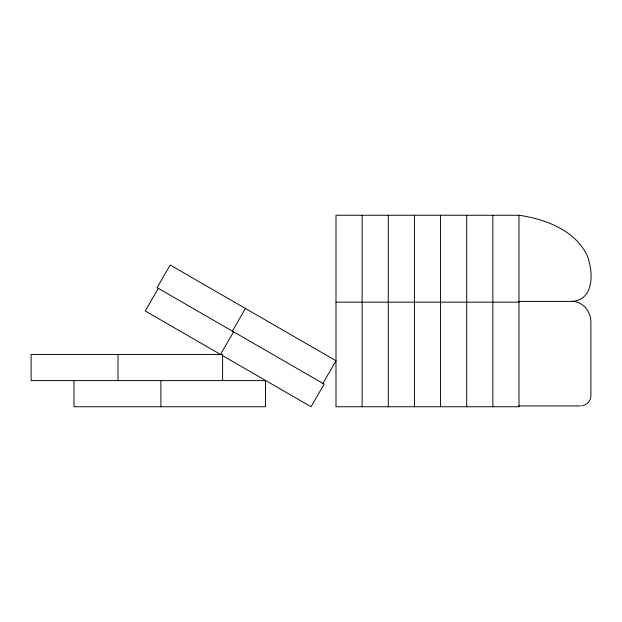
<?xml version="1.0" encoding="UTF-8"?>
<svg xmlns="http://www.w3.org/2000/svg" width="622" height="622" viewBox="0 0 622 622"><rect width="100%" height="100%" fill="white"/><g stroke="black" fill="none" stroke-linecap="round" stroke-linejoin="round"><path stroke-width="0.93" d="M158.315 288.359L145.245 311L221.137 354.82M232.364 331.114L245.433 308.473M220.522 354.462L233.592 331.821M322.927 383.401L335.997 360.76L170.164 265.011L157.094 287.652L324.155 384.108L311.086 406.749L222.948 355.862M581.811 405.855C586.873 405.272 590.978 400.584 590.9 395.491L590.9 322.289C591.18 311.91 582.931 301.297 572.077 301.375L518.997 301.375M572.077 301.375C595.176 299.897 593.24 270.08 586.834 254.763C574.223 229.883 545.105 219.045 518.997 215.251L335.997 215.251L335.997 406.749L518.997 406.749L518.997 215.251M335.997 302.175L518.997 302.175M518.997 405.948L580.443 405.948M492.857 215.251L492.857 406.749M466.71 215.251L466.71 406.749M440.57 215.251L440.57 406.749M414.423 215.251L414.423 406.749M388.283 215.251L388.283 406.749M362.144 215.251L362.144 406.749M222.59 380.602L222.59 354.462L31.1 354.462L31.1 380.602L265.47 380.602L265.47 406.749L73.979 406.749L73.979 380.602M160.904 380.602L160.904 406.749M118.017 354.462L118.017 380.602"/></g></svg>
